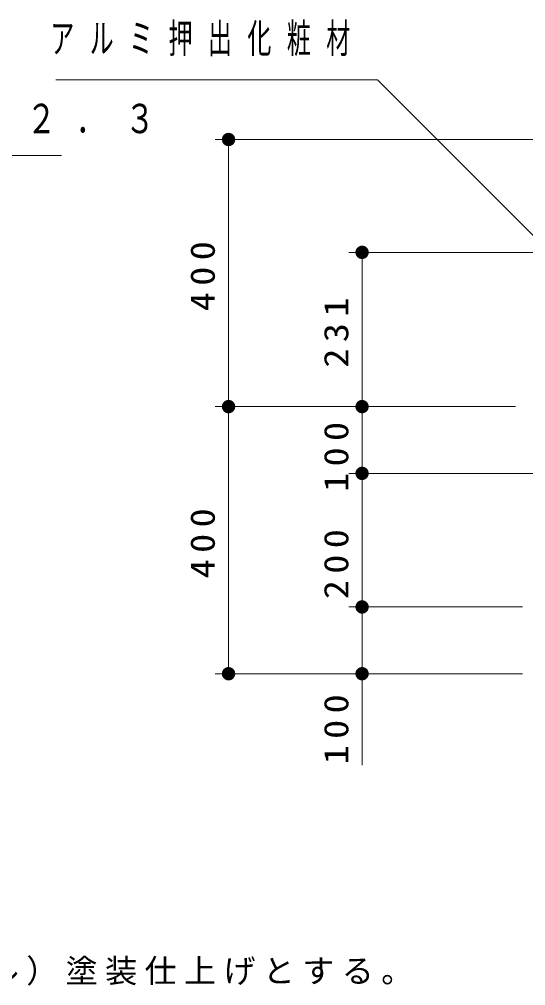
# Model space of a CAD drawing. Units: millimetres on the paper, with parts at other scales. Extents: x -365 to 0, y -26 to 257.
# Drawn here: x -238 to -200.1, y 51.2 to 123.5 of the extents above; entities that cross this region are included whole.
import ezdxf

# ---------------------------------------------------------------- set-up
doc = ezdxf.new("R2010")
doc.units = ezdxf.units.MM
doc.layers.add('CLASS1', color=7, linetype='Continuous', lineweight=25)
doc.styles.add('ＭＳ ゴシック', font='')
doc.styles.get('ＭＳ ゴシック').set_extended_font_data('MS Gothic')

# ---------------------------------------------------------------- blocks, each defined once
blk = doc.blocks.new('filled_dot')
at = {"color": 0, "linetype": 'Continuous', "lineweight": -2, "const_width": 1.25}
blk.add_lwpolyline([(-0.625, 0, 1), (0.625, 0, 1)], format="xyb", close=True, dxfattribs=at)

msp = doc.modelspace()

# ---------------------------------------------------------------- linework, layer by layer
at = {"layer": 'CLASS1', "lineweight": 13}
for p, q in [((-198.832, 114.521), (-223.332, 114.521)), ((-222.332, 94.521), (-222.332, 114.521)), ((-192.082, 106.071), (-213.332, 106.071)), ((-212.332, 94.521), (-212.332, 106.071)), ((-200.832, 94.521), (-223.332, 94.521)), ((-222.332, 74.521), (-222.332, 94.521)), ((-200.832, 94.521), (-213.332, 94.521)), ((-200.832, 94.521), (-213.332, 94.521)), ((-212.332, 89.521), (-212.332, 94.521)), ((-197.832, 89.521), (-213.332, 89.521)), ((-212.332, 79.521), (-212.332, 89.521)), ((-200.332, 79.521), (-213.332, 79.521)), ((-212.332, 67.677), (-212.332, 79.521)), ((-200.332, 74.521), (-223.332, 74.521))]:
    msp.add_line(p, q, dxfattribs=at)
for points in [[(-191.082, 98.886), (-211.173, 118.977), (-235.264, 118.977)], [(-280.032, 107.131), (-273.846, 113.318), (-234.846, 113.318)]]:
    msp.add_lwpolyline(points, dxfattribs=at)

# ---------------------------------------------------------------- block references
at = {"layer": 'CLASS1', "lineweight": 13, "xscale": 0.4, "yscale": 0.4}
for p, rotation in [((-222.332, 114.521), 270), ((-212.332, 106.071), 270), ((-222.332, 94.521), 270), ((-212.332, 94.521), 90), ((-212.332, 94.521), 270), ((-212.332, 89.521), 90), ((-212.332, 89.521), 270), ((-212.332, 79.521), 270), ((-212.332, 79.521), 90), ((-222.332, 74.521), 90), ((-212.332, 74.521), 90)]:
    msp.add_blockref('filled_dot', p, dxfattribs=dict(at, rotation=rotation))

# ---------------------------------------------------------------- texts
at = {"layer": 'CLASS1', "style": 'ＭＳ ゴシック'}
for s, insert, char_height, attachment_point in [('\\T1.64;\\W0.6;アルミ押出化粧材', (-235.68, 121.977), 2.199, 4), ('\\T1.64;\\W0.75;貫：□－４０×４０×２．３', (-274.346, 115.968), 2.199, 4), ('\\T1.23;木材は、ヒノキ（一等材）とし、カンナ・ペーパーがけの上、木材保護着色塗料（メイプル）塗装仕上げとする。', (-358.545, 51.164), 1.76, 7)]:
    msp.add_mtext(s, dxfattribs=dict(at, insert=insert, char_height=char_height, attachment_point=attachment_point))
at = {"layer": 'CLASS1', "char_height": 1.833, "attachment_point": 8, "rotation": 90, "style": 'ＭＳ ゴシック'}
for s, insert in [('\\T1.33;\\W1.15;400', (-223.332, 104.521)), ('\\T1.33;\\W1.15;231', (-213.332, 100.296)), ('\\T1.33;\\W1.15;100', (-213.332, 90.992)), ('\\T1.33;\\W1.15;400', (-223.332, 84.521)), ('\\T1.33;\\W1.15;200', (-213.332, 82.96)), ('\\T1.33;\\W1.15;100', (-213.332, 70.594))]:
    msp.add_mtext(s, dxfattribs=dict(at, insert=insert))

doc.saveas('drawing.dxf')
